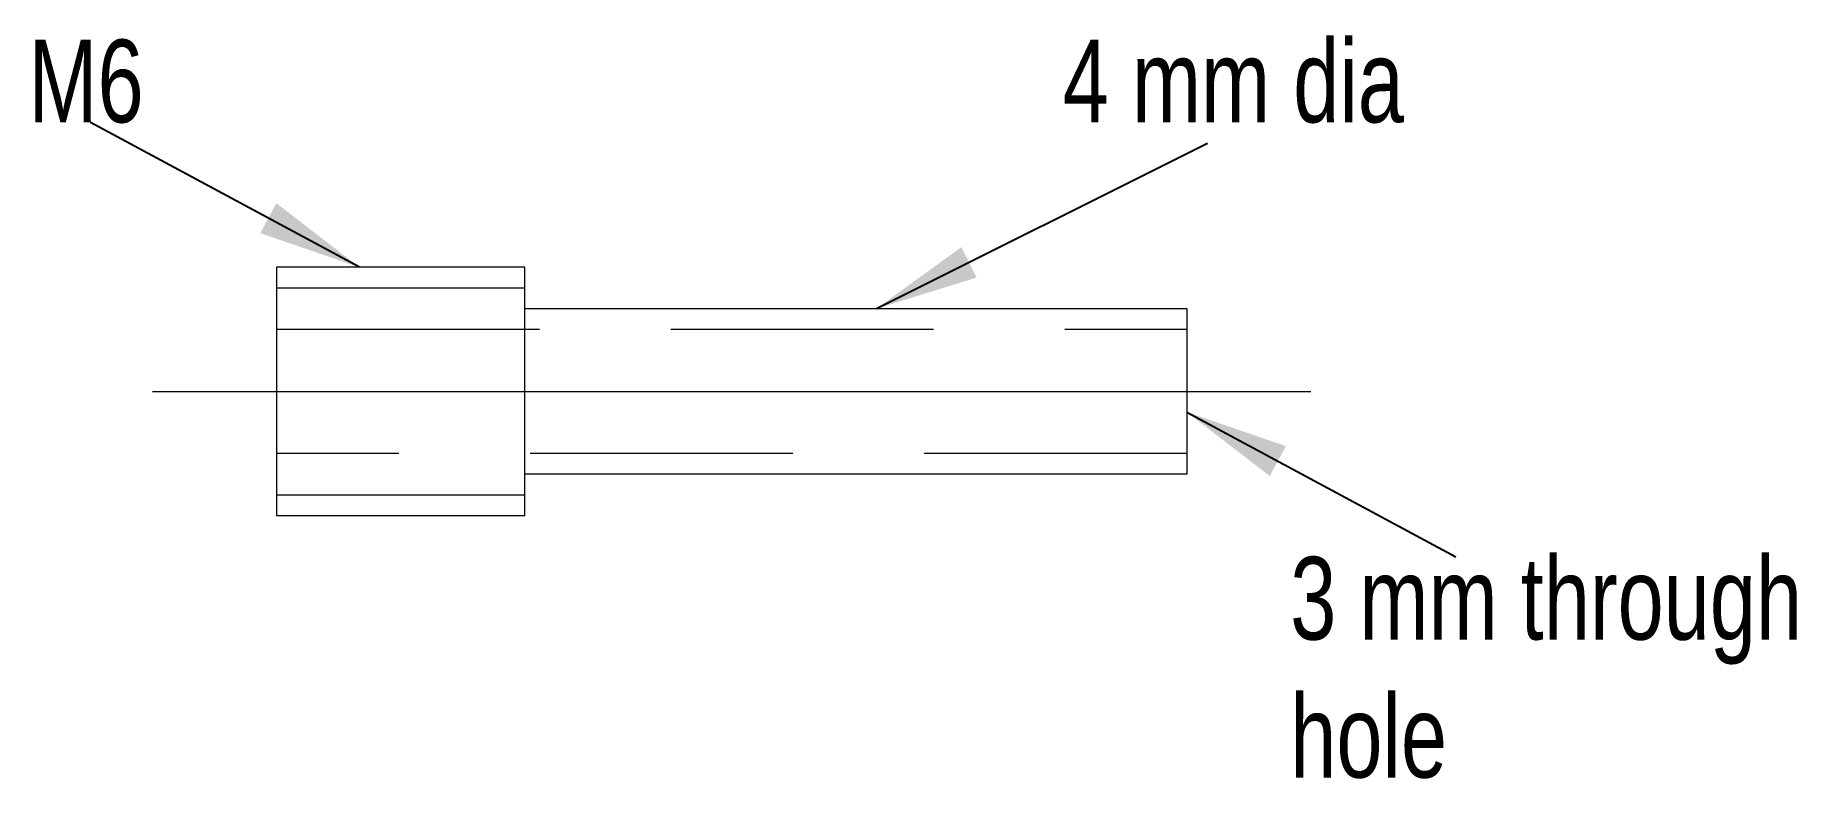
# Model space of a CAD drawing. Header units: millimetres. Extents: x 84.2 to 126.7, y 67.6 to 85.6.
import ezdxf

# ---------------------------------------------------------------- set-up
doc = ezdxf.new("R2010")
doc.units = ezdxf.units.MM
doc.linetypes.add('CENTER', pattern=[50.8, 31.75, -6.35, 6.35, -6.35])
doc.linetypes.add('DASHED2', pattern=[9.525, 6.35, -3.175])
doc.layers.get('0').update_dxf_attribs({"linetype": 'CONTINUOUS', "lineweight": 0})
doc.styles.get("Standard").update_dxf_attribs({"font": 'txt', "width": 0.75})
doc.dimstyles.get("Standard").update_dxf_attribs({"dimtxt": 2.5, "dimasz": 2.5, "dimexe": 1.25, "dimexo": 0.625, "dimtad": 1, "dimtxsty": 'Standard', "dimcen": 2.5, "dimadec": 0, "dimazin": 0, "dimtfac": 1, "dimtmove": 0, "dimatfit": 3, "dimfxl": 1, "dimarcsym": 0})

msp = doc.modelspace()

# ---------------------------------------------------------------- linework, layer by layer
at = {"lineweight": 20}
for p, q in [((90, 80), (90, 74)), ((96, 80), (90, 80)), ((96, 74), (96, 80)), ((96, 79), (112, 79)), ((112, 79), (112, 75)), ((112, 75), (96, 75)), ((90, 74), (96, 74))]:
    msp.add_line(p, q, dxfattribs=at)
at = {"lineweight": 9}
for p, q in [((90, 79.5), (96, 79.5)), ((90, 74.5), (96, 74.5))]:
    msp.add_line(p, q, dxfattribs=at)
at = {"linetype": 'DASHED2', "lineweight": 5}
for p, q in [((90, 78.5), (112, 78.5)), ((112, 75.5), (90, 75.5))]:
    msp.add_line(p, q, dxfattribs=at)
at = {"linetype": 'CENTER', "lineweight": 5}
msp.add_line((87, 77), (115, 77), dxfattribs=at)

# ---------------------------------------------------------------- texts
at = {"linetype": 'CONTINUOUS', "lineweight": 5, "char_height": 2, "width": 100, "attachment_point": 1}
for s, insert in [('4\\~mm\\~dia', (109, 85.5)), ('M6', (84, 85.5)), ('3\\~mm\\~through\\Phole', (114.5, 73))]:
    msp.add_mtext(s, dxfattribs=dict(at, insert=insert))

# ---------------------------------------------------------------- leaders
at = {"linetype": 'CONTINUOUS', "lineweight": 5}
for points in [[(92, 80), (85.5, 83.5)], [(104.5, 79), (112.5, 83)], [(112, 76.5), (118.5, 73)]]:
    msp.add_leader(points, dimstyle='Standard', dxfattribs=at)

doc.saveas('drawing.dxf')
